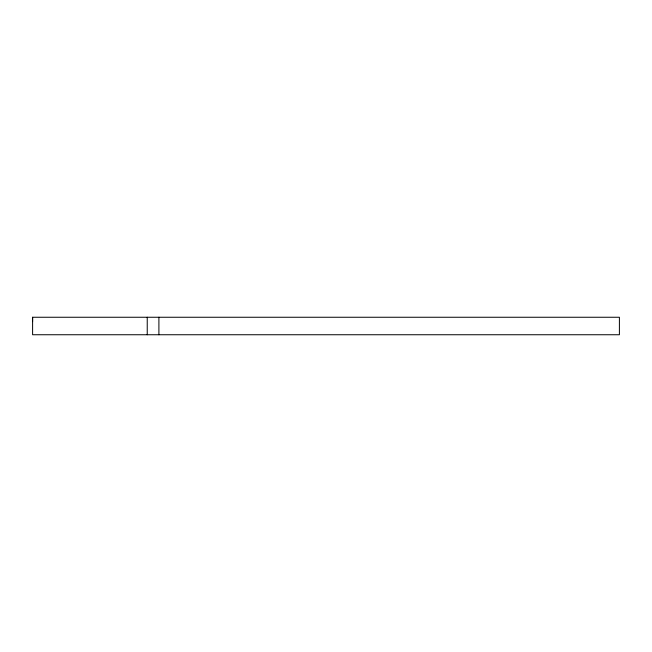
<?xml version="1.0" encoding="UTF-8"?>
<svg xmlns="http://www.w3.org/2000/svg" width="652" height="652" viewBox="0 0 652 652"><rect width="100%" height="100%" fill="white"/><g stroke="black" fill="none" stroke-linecap="round" stroke-linejoin="round"><path stroke-width="0.98" d="M32.6 321.632L32.6 317.255L619.4 317.255L619.4 334.745L32.6 334.745L32.6 317.255M158.901 317.255L158.901 334.745M147.238 317.255L147.238 334.745"/></g></svg>
